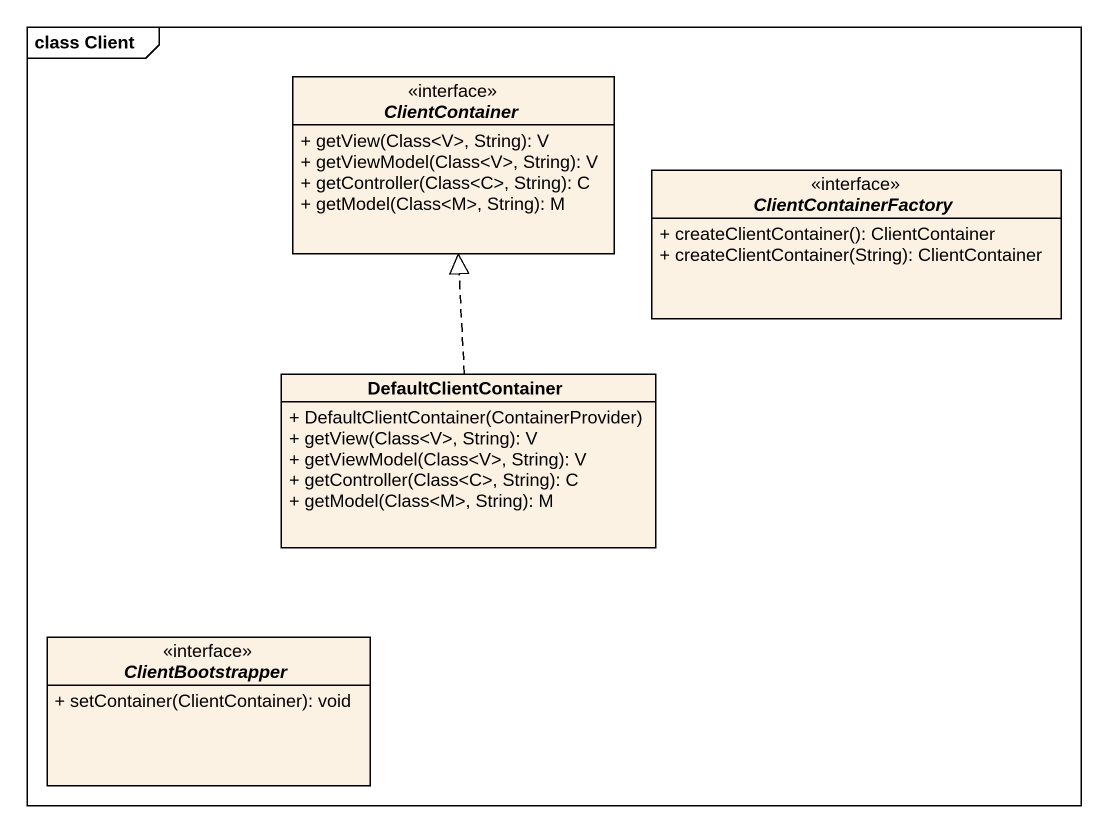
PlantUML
@startuml
mainframe class Client
hide circle
hide empty members
skinparam classAttributeIconSize 0
interface ClientContainer <<interface>> {
  + getView(Class<V>, String): V
  + getViewModel(Class<V>, String): V
  + getController(Class<C>, String): C
  + getModel(Class<M>, String): M
}
interface ClientContainerFactory <<interface>> {
  + createClientContainer(): ClientContainer
  + createClientContainer(String): ClientContainer
}
class DefaultClientContainer {
  + DefaultClientContainer(ContainerProvider)
  + getView(Class<V>, String): V
  + getViewModel(Class<V>, String): V
  + getController(Class<C>, String): C
  + getModel(Class<M>, String): M
}
interface ClientBootstrapper <<interface>> {
  + setContainer(ClientContainer): void
}
DefaultClientContainer .up.|> ClientContainer
@enduml
